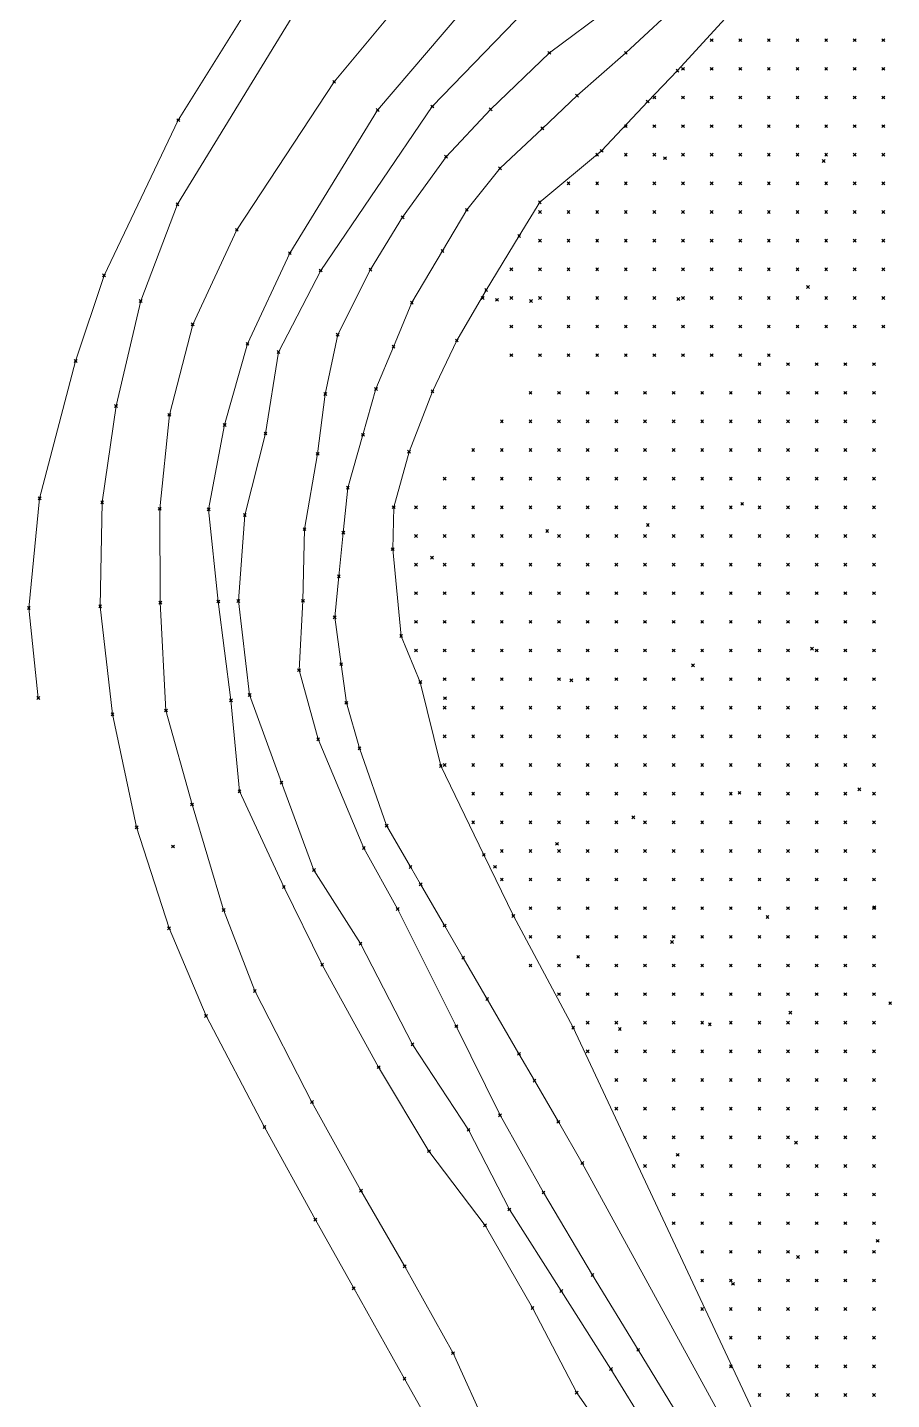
# Model space of a CAD drawing. Header units: metres. Extents: x 441556 to 446409, y 432338 to 461058.
# Drawn here: x 445820.3 to 445910.8, y 433654.9 to 433798.6 of the extents above; entities that cross this region are included whole.
import ezdxf

# ---------------------------------------------------------------- set-up
doc = ezdxf.new("R2010")
doc.units = ezdxf.units.M
doc.header["$MEASUREMENT"] = 0
doc.header["$PDMODE"] = 35
doc.header["$PDSIZE"] = 0.15
for name, color, linetype, lineweight in [('DTM-BRE-RevN_GRP_CANAL', 2, 'Continuous', 0), ('DTM-BRE-RevN_GRP_CANAL IRIGATIE JOS', 2, 'Continuous', 0), ('DTM-BRE-RevN_GRP_CANAL IRIGATIE SUS', 2, 'Continuous', 0), ('DTM-BRE-RevN_GRP_DIG', 2, 'Continuous', 0), ('DTM-BRE-RevN_GRP_DIG RAU', 2, 'Continuous', 0), ('DTM-BRE-RevN_GRP_Fund canal', 2, 'Continuous', 0), ('DTM-NOK-RevN_LIDAR_co_lidar', 91, 'Continuous', 0), ('DTM-NOK-RevN_RTK', 32, 'Continuous', 0)]:
    doc.layers.add(name, color=color, linetype=linetype, lineweight=lineweight)

msp = doc.modelspace()

# ---------------------------------------------------------------- linework, layer by layer
at = {"layer": 'DTM-BRE-RevN_GRP_CANAL'}
for p, q in [((445874.984, 433795.957, 318.146), (445881.391, 433800.707, 318.258)), ((445868.823, 433790.038, 318.133), (445874.984, 433795.957, 318.146)), ((445864.157, 433785.081, 318.201), (445868.823, 433790.038, 318.133)), ((445859.598, 433778.733, 318.297), (445864.157, 433785.081, 318.201)), ((445856.23, 433773.254, 318.498), (445859.598, 433778.733, 318.297)), ((445852.801, 433766.448, 318.584), (445856.23, 433773.254, 318.498)), ((445851.493, 433760.223, 318.2), (445852.801, 433766.448, 318.584)), ((445850.691, 433753.956, 318.015), (445851.493, 433760.223, 318.2)), ((445849.32, 433746.064, 318.457), (445850.691, 433753.956, 318.015)), ((445849.152, 433738.558, 317.859), (445849.32, 433746.064, 318.457)), ((445848.749, 433731.297, 317.785), (445849.152, 433738.558, 317.859)), ((445850.756, 433724.056, 317.804), (445848.749, 433731.297, 317.785)), ((445855.542, 433712.666, 317.464), (445850.756, 433724.056, 317.804)), ((445859.079, 433706.288, 317.431), (445855.542, 433712.666, 317.464)), ((445865.228, 433694.014, 317.548), (445859.079, 433706.288, 317.431)), ((445869.812, 433684.672, 317.683), (445865.228, 433694.014, 317.548)), ((445874.371, 433676.58, 317.646), (445869.812, 433684.672, 317.683)), ((445879.496, 433667.941, 317.593), (445874.371, 433676.58, 317.646)), ((445884.288, 433660.099, 317.588), (445879.496, 433667.941, 317.593)), ((445890.575, 433649.779, 317.527), (445884.288, 433660.099, 317.588))]:
    msp.add_line(p, q, dxfattribs=at)
at = {"layer": 'DTM-BRE-RevN_GRP_CANAL IRIGATIE JOS'}
for p, q in [((445862.715, 433790.34, 321.647), (445872.54, 433800.489, 321.537)), ((445843.255, 433800.345, 324.95), (445836.088, 433788.913, 324.568)), ((445836.088, 433788.913, 324.568), (445828.317, 433772.655, 324.283)), ((445851.018, 433773.156, 321.89), (445862.715, 433790.34, 321.647)), ((445846.587, 433764.617, 321.923), (445851.018, 433773.156, 321.89)), ((445828.317, 433772.655, 324.283), (445825.336, 433763.677, 324.157)), ((445845.228, 433756.086, 321.944), (445846.587, 433764.617, 321.923)), ((445825.336, 433763.677, 324.157), (445821.555, 433749.291, 323.227)), ((445843.06, 433747.551, 321.745), (445845.228, 433756.086, 321.944)), ((445821.555, 433749.291, 323.227), (445820.432, 433737.8, 322.802)), ((445842.393, 433738.552, 321.83), (445843.06, 433747.551, 321.745)), ((445820.432, 433737.8, 322.802), (445821.424, 433728.378, 322.758)), ((445843.566, 433728.702, 321.542), (445842.393, 433738.552, 321.83)), ((445846.906, 433719.52, 320.685), (445843.566, 433728.702, 321.542)), ((445850.305, 433710.36, 320.785), (445846.906, 433719.52, 320.685)), ((445855.189, 433702.651, 320.298), (445850.305, 433710.36, 320.785)), ((445860.633, 433692.104, 320.735), (445855.189, 433702.651, 320.298)), ((445866.504, 433683.145, 319.939), (445860.633, 433692.104, 320.735)), ((445870.787, 433674.81, 320.135), (445866.504, 433683.145, 319.939)), ((445876.229, 433666.277, 319.776), (445870.787, 433674.81, 320.135)), ((445881.439, 433658.088, 319.842), (445876.229, 433666.277, 319.776)), ((445887.03, 433649.003, 319.802), (445881.439, 433658.088, 319.842))]:
    msp.add_line(p, q, dxfattribs=at)
at = {"layer": 'DTM-BRE-RevN_GRP_CANAL IRIGATIE SUS'}
for p, q in [((445893.749, 433799.957, 321.284), (445888.407, 433794.098, 322.238)), ((445888.407, 433794.098, 322.238), (445885.291, 433790.858, 321.952)), ((445885.291, 433790.858, 321.952), (445880.456, 433785.691, 322.298)), ((445880.456, 433785.691, 322.298), (445873.978, 433780.311, 322.698)), ((445873.978, 433780.311, 322.698), (445871.812, 433776.776, 322.542)), ((445871.812, 433776.776, 322.542), (445868.353, 433771.112, 322.384)), ((445868.353, 433771.112, 322.384), (445865.276, 433765.825, 322.327)), ((445865.276, 433765.825, 322.327), (445862.732, 433760.496, 322.08)), ((445862.732, 433760.496, 322.08), (445860.277, 433754.175, 321.944)), ((445860.277, 433754.175, 321.944), (445858.67, 433748.374, 322.161)), ((445858.67, 433748.374, 322.161), (445858.561, 433743.975, 322.448)), ((445858.561, 433743.975, 322.448), (445859.444, 433734.871, 322.808)), ((445859.444, 433734.871, 322.808), (445861.458, 433730.056, 322.696)), ((445861.458, 433730.056, 322.696), (445863.611, 433721.262, 322.403)), ((445863.611, 433721.262, 322.403), (445868.115, 433711.96, 322.554)), ((445868.115, 433711.96, 322.554), (445871.209, 433705.55, 322.892)), ((445871.209, 433705.55, 322.892), (445877.479, 433693.856, 322.705)), ((445877.479, 433693.856, 322.705), (445896.564, 433653.206, 319.679))]:
    msp.add_line(p, q, dxfattribs=at)
at = {"layer": 'DTM-BRE-RevN_GRP_DIG'}
for p, q in [((445852.422, 433792.918, 326.029), (445859.082, 433800.876, 325.969)), ((445856.985, 433789.965, 322.086), (445865.594, 433800.04, 322.234)), ((445842.231, 433777.415, 325.811), (445852.422, 433792.918, 326.029)), ((445847.778, 433774.977, 322.058), (445856.985, 433789.965, 322.086)), ((445837.602, 433767.52, 325.943), (445842.231, 433777.415, 325.811)), ((445843.345, 433765.483, 322.085), (445847.778, 433774.977, 322.058)), ((445835.157, 433758.041, 325.852), (445837.602, 433767.52, 325.943)), ((445840.949, 433756.981, 322.139), (445843.345, 433765.483, 322.085)), ((445834.146, 433748.2, 325.713), (445835.157, 433758.041, 325.852)), ((445839.272, 433748.136, 322.092), (445840.949, 433756.981, 322.139)), ((445834.21, 433738.37, 325.684), (445834.146, 433748.2, 325.713)), ((445840.28, 433738.49, 321.866), (445839.272, 433748.136, 322.092)), ((445834.798, 433727.08, 326.16), (445834.21, 433738.37, 325.684)), ((445841.61, 433728.145, 321.457), (445840.28, 433738.49, 321.866)), ((445842.507, 433718.608, 321.712), (445841.61, 433728.145, 321.457)), ((445837.538, 433717.226, 325.598), (445834.798, 433727.08, 326.16)), ((445847.16, 433708.591, 321.498), (445842.507, 433718.608, 321.712)), ((445840.84, 433706.185, 325.831), (445837.538, 433717.226, 325.598)), ((445851.169, 433700.445, 321.298), (445847.16, 433708.591, 321.498)), ((445844.113, 433697.694, 326.106), (445840.84, 433706.185, 325.831)), ((445857.089, 433689.717, 321.163), (445851.169, 433700.445, 321.298)), ((445850.101, 433686.065, 325.823), (445844.113, 433697.694, 326.106)), ((445862.358, 433680.918, 321.062), (445857.089, 433689.717, 321.163)), ((445855.238, 433676.779, 325.754), (445850.101, 433686.065, 325.823)), ((445868.245, 433673.143, 320.538), (445862.358, 433680.918, 321.062)), ((445859.826, 433668.849, 325.691), (445855.238, 433676.779, 325.754)), ((445873.212, 433664.49, 320.336), (445868.245, 433673.143, 320.538)), ((445864.888, 433659.762, 325.83), (445859.826, 433668.849, 325.691)), ((445877.85, 433655.617, 320.321), (445873.212, 433664.49, 320.336)), ((445869.056, 433650.54, 325.858), (445864.888, 433659.762, 325.83)), ((445883.687, 433647.328, 320.252), (445877.85, 433655.617, 320.321))]:
    msp.add_line(p, q, dxfattribs=at)
at = {"layer": 'DTM-BRE-RevN_GRP_DIG RAU'}
for p, q in [((445836.004, 433780.094, 326.077), (445848.794, 433801.003, 326.201)), ((445832.158, 433769.973, 326.092), (445836.004, 433780.094, 326.077)), ((445829.568, 433758.978, 326.1), (445832.158, 433769.973, 326.092)), ((445828.111, 433748.887, 326.086), (445829.568, 433758.978, 326.1)), ((445827.904, 433737.978, 326.103), (445828.111, 433748.887, 326.086)), ((445829.201, 433726.676, 326.111), (445827.904, 433737.978, 326.103)), ((445831.73, 433714.842, 326.077), (445829.201, 433726.676, 326.111)), ((445835.127, 433704.256, 326.075), (445831.73, 433714.842, 326.077)), ((445839.004, 433695.077, 326.16), (445835.127, 433704.256, 326.075)), ((445845.123, 433683.446, 326.09), (445839.004, 433695.077, 326.16)), ((445850.459, 433673.736, 326.092), (445845.123, 433683.446, 326.09)), ((445854.476, 433666.548, 326.076), (445850.459, 433673.736, 326.092)), ((445859.794, 433657.082, 326.154), (445854.476, 433666.548, 326.076)), ((445864.579, 433648.652, 326.157), (445859.794, 433657.082, 326.154))]:
    msp.add_line(p, q, dxfattribs=at)
at = {"layer": 'DTM-BRE-RevN_GRP_Fund canal'}
for p, q in [((445889.85, 433802.345, 318.232), (445882.998, 433795.957, 319.065)), ((445882.998, 433795.957, 319.065), (445877.885, 433791.481, 318.725)), ((445877.885, 433791.481, 318.725), (445874.247, 433788.051, 318.332)), ((445874.247, 433788.051, 318.332), (445869.814, 433783.872, 319.001)), ((445869.814, 433783.872, 319.001), (445866.329, 433779.512, 319.117)), ((445866.329, 433779.512, 319.117), (445863.781, 433775.21, 318.384)), ((445863.781, 433775.21, 318.384), (445860.574, 433769.796, 318.542)), ((445860.574, 433769.796, 318.542), (445858.652, 433765.181, 318.681)), ((445858.652, 433765.181, 318.681), (445856.81, 433760.756, 318.093)), ((445856.81, 433760.756, 318.093), (445855.441, 433755.947, 318.251)), ((445855.441, 433755.947, 318.251), (445853.864, 433750.41, 318.287)), ((445853.864, 433750.41, 318.287), (445853.384, 433745.691, 318.207)), ((445853.384, 433745.691, 318.207), (445852.919, 433741.13, 318.67)), ((445852.919, 433741.13, 318.67), (445852.482, 433736.837, 317.845)), ((445852.482, 433736.837, 317.845), (445853.155, 433731.93, 318.052)), ((445853.155, 433731.93, 318.052), (445853.711, 433727.874, 317.569)), ((445853.711, 433727.874, 317.569), (445855.082, 433723.115, 317.905)), ((445855.082, 433723.115, 317.905), (445857.926, 433715.011, 317.581)), ((445857.926, 433715.011, 317.581), (445860.434, 433710.689, 317.668)), ((445860.434, 433710.689, 317.668), (445861.488, 433708.871, 317.741)), ((445861.488, 433708.871, 317.741), (445863.998, 433704.546, 318.209)), ((445863.998, 433704.546, 318.209), (445865.954, 433701.175, 317.783)), ((445865.954, 433701.175, 317.783), (445868.463, 433696.85, 317.741)), ((445868.463, 433696.85, 317.741), (445871.791, 433691.114, 317.868)), ((445871.791, 433691.114, 317.868), (445873.42, 433688.306, 317.783)), ((445873.42, 433688.306, 317.783), (445875.928, 433683.983, 318.129)), ((445875.928, 433683.983, 318.129), (445878.431, 433679.669, 317.546)), ((445878.431, 433679.669, 317.546), (445893.588, 433651.962, 317.531))]:
    msp.add_line(p, q, dxfattribs=at)
at = {"layer": 'DTM-NOK-RevN_LIDAR_co_lidar'}
for p in [(445891.987, 433797.285, 320.699), (445894.987, 433797.285, 323.493), (445897.986, 433797.285, 324.529), (445900.985, 433797.285, 323.16), (445903.985, 433797.285, 322.626), (445906.984, 433797.285, 322.447), (445909.984, 433797.285, 323.248), (445888.988, 433794.285, 321.13), (445891.987, 433794.285, 322.581), (445894.987, 433794.285, 323.752), (445897.986, 433794.285, 324.235), (445900.985, 433794.285, 323.686), (445903.985, 433794.285, 322.91), (445906.984, 433794.285, 323.062), (445909.984, 433794.285, 323.703), (445885.988, 433791.286, 322.039), (445888.988, 433791.286, 322.663), (445891.987, 433791.286, 323.022), (445894.987, 433791.286, 323.906), (445897.986, 433791.286, 324.076), (445900.985, 433791.286, 323.892), (445903.985, 433791.286, 323.507), (445906.984, 433791.286, 323.658), (445909.984, 433791.286, 323.524), (445882.989, 433788.286, 321.77), (445885.988, 433788.286, 322.281), (445888.988, 433788.286, 322.896), (445891.987, 433788.286, 323.073), (445894.987, 433788.286, 323.249), (445897.986, 433788.286, 323.576), (445900.985, 433788.286, 323.586), (445903.985, 433788.286, 323.598), (445906.984, 433788.286, 323.606), (445909.984, 433788.286, 323.689), (445879.99, 433785.287, 322.108), (445882.989, 433785.287, 322.721), (445885.988, 433785.287, 322.874), (445888.988, 433785.287, 323.008), (445891.987, 433785.287, 323.071), (445894.987, 433785.287, 323.259), (445897.986, 433785.287, 323.447), (445900.985, 433785.287, 323.62), (445903.985, 433785.287, 323.727), (445906.984, 433785.287, 323.758), (445909.984, 433785.287, 323.796), (445876.99, 433782.288, 321.696), (445879.99, 433782.288, 322.717), (445882.989, 433782.288, 322.823), (445885.988, 433782.288, 322.948), (445888.988, 433782.288, 323.048), (445891.987, 433782.288, 323.175), (445894.987, 433782.288, 323.336), (445897.986, 433782.288, 323.45), (445900.985, 433782.288, 323.566), (445903.985, 433782.288, 323.646), (445906.984, 433782.288, 323.682), (445909.984, 433782.288, 323.693), (445873.991, 433779.288, 322.372), (445876.99, 433779.288, 322.714), (445879.99, 433779.288, 322.767), (445882.989, 433779.288, 322.914), (445885.988, 433779.288, 323.021), (445888.988, 433779.288, 323.061), (445891.987, 433779.288, 323.105), (445894.987, 433779.288, 323.239), (445897.986, 433779.288, 323.389), (445900.985, 433779.288, 323.49), (445903.985, 433779.288, 323.546), (445906.984, 433779.288, 323.582), (445909.984, 433779.288, 323.623), (445873.991, 433776.289, 322.758), (445876.99, 433776.289, 322.702), (445879.99, 433776.289, 322.761), (445882.989, 433776.289, 322.828), (445885.988, 433776.289, 322.961), (445888.988, 433776.289, 323.086), (445891.987, 433776.289, 323.175), (445894.987, 433776.289, 323.319), (445897.986, 433776.289, 323.435), (445900.985, 433776.289, 323.531), (445903.985, 433776.289, 323.605), (445906.984, 433776.289, 323.606), (445909.984, 433776.289, 323.623), (445870.992, 433773.29, 322.404), (445873.991, 433773.29, 322.593), (445876.99, 433773.29, 322.705), (445879.99, 433773.29, 322.8), (445882.989, 433773.29, 322.895), (445885.988, 433773.29, 323.06), (445888.988, 433773.29, 323.179), (445891.987, 433773.29, 323.302), (445894.987, 433773.29, 323.39), (445897.986, 433773.29, 323.463), (445900.985, 433773.29, 323.543), (445903.985, 433773.29, 323.559), (445906.984, 433773.29, 323.55), (445909.984, 433773.29, 323.554), (445867.992, 433770.29, 321.747), (445870.992, 433770.29, 322.474), (445873.991, 433770.29, 322.667), (445876.99, 433770.29, 322.777), (445879.99, 433770.29, 322.886), (445882.989, 433770.29, 322.993), (445885.988, 433770.29, 323.124), (445888.988, 433770.29, 323.226), (445891.987, 433770.29, 323.342), (445894.987, 433770.29, 323.504), (445897.986, 433770.29, 323.568), (445900.985, 433770.29, 323.674), (445903.985, 433770.29, 323.685), (445906.984, 433770.29, 323.62), (445909.984, 433770.29, 323.637), (445870.992, 433767.291, 322.649), (445873.991, 433767.291, 322.867), (445876.99, 433767.291, 322.991), (445879.99, 433767.291, 323.155), (445882.989, 433767.291, 323.335), (445885.988, 433767.291, 323.547), (445888.988, 433767.291, 323.441), (445891.987, 433767.291, 323.562), (445894.987, 433767.291, 323.774), (445897.986, 433767.291, 323.735), (445900.985, 433767.291, 323.922), (445903.985, 433767.291, 323.756), (445906.984, 433767.291, 323.588), (445909.984, 433767.291, 323.578), (445870.992, 433764.291, 322.855), (445873.991, 433764.291, 323.25), (445876.99, 433764.291, 323.403), (445879.99, 433764.291, 323.512), (445882.989, 433764.291, 323.561), (445885.988, 433764.291, 323.603), (445888.988, 433764.291, 323.428), (445891.987, 433764.291, 323.533), (445894.987, 433764.291, 323.733), (445896.996, 433763.353, 323.71), (445897.986, 433764.291, 323.831), (445899.995, 433763.353, 323.677), (445902.994, 433763.353, 323.506), (445905.994, 433763.353, 323.402), (445908.993, 433763.353, 323.43), (445873, 433760.353, 323.169), (445876, 433760.353, 323.332), (445878.999, 433760.353, 323.453), (445881.999, 433760.353, 323.49), (445884.998, 433760.353, 323.455), (445887.997, 433760.353, 323.394), (445890.997, 433760.353, 323.37), (445893.996, 433760.353, 323.392), (445896.996, 433760.353, 323.391), (445899.995, 433760.353, 323.32), (445902.994, 433760.353, 323.263), (445905.994, 433760.353, 323.287), (445908.993, 433760.353, 323.369), (445870.001, 433757.354, 323.001), (445873, 433757.354, 323.229), (445876, 433757.354, 323.315), (445878.999, 433757.354, 323.392), (445881.999, 433757.354, 323.413), (445884.998, 433757.354, 323.338), (445887.997, 433757.354, 323.303), (445890.997, 433757.354, 323.288), (445893.996, 433757.354, 323.284), (445896.996, 433757.354, 323.256), (445899.995, 433757.354, 323.188), (445902.994, 433757.354, 323.207), (445905.994, 433757.354, 323.292), (445908.993, 433757.354, 323.392), (445867.002, 433754.355, 322.931), (445870.001, 433754.355, 323.063), (445873, 433754.355, 323.203), (445876, 433754.355, 323.267), (445878.999, 433754.355, 323.324), (445881.999, 433754.355, 323.323), (445884.998, 433754.355, 323.299), (445887.997, 433754.355, 323.252), (445890.997, 433754.355, 323.195), (445893.996, 433754.355, 323.252), (445896.996, 433754.355, 323.258), (445899.995, 433754.355, 323.209), (445902.994, 433754.355, 323.27), (445905.994, 433754.355, 323.321), (445908.993, 433754.355, 323.365), (445864.002, 433751.355, 322.861), (445867.002, 433751.355, 322.916), (445870.001, 433751.355, 322.991), (445873, 433751.355, 323.101), (445876, 433751.355, 323.151), (445878.999, 433751.355, 323.186), (445881.999, 433751.355, 323.189), (445884.998, 433751.355, 323.196), (445887.997, 433751.355, 323.219), (445890.997, 433751.355, 323.213), (445893.996, 433751.355, 323.225), (445896.996, 433751.355, 323.219), (445899.995, 433751.355, 323.23), (445902.994, 433751.355, 323.287), (445905.994, 433751.355, 323.292), (445908.993, 433751.355, 323.347), (445861.003, 433748.356, 322.532), (445864.002, 433748.356, 322.863), (445867.002, 433748.356, 322.889), (445870.001, 433748.356, 322.947), (445873, 433748.356, 323.046), (445876, 433748.356, 323.084), (445878.999, 433748.356, 323.105), (445881.999, 433748.356, 323.129), (445884.998, 433748.356, 323.144), (445887.997, 433748.356, 323.211), (445890.997, 433748.356, 323.249), (445893.996, 433748.356, 323.26), (445896.996, 433748.356, 323.258), (445899.995, 433748.356, 323.299), (445902.994, 433748.356, 323.349), (445905.994, 433748.356, 323.371), (445908.993, 433748.356, 323.448), (445861.003, 433745.357, 322.646), (445864.002, 433745.357, 322.884), (445867.002, 433745.357, 322.94), (445870.001, 433745.357, 323.014), (445873, 433745.357, 323.068), (445876, 433745.357, 323.091), (445878.999, 433745.357, 323.157), (445881.999, 433745.357, 323.241), (445884.998, 433745.357, 323.295), (445887.997, 433745.357, 323.343), (445890.997, 433745.357, 323.381), (445893.996, 433745.357, 323.42), (445896.996, 433745.357, 323.43), (445899.995, 433745.357, 323.472), (445902.994, 433745.357, 323.513), (445905.994, 433745.357, 323.513), (445908.993, 433745.357, 323.567), (445861.003, 433742.357, 322.661), (445864.002, 433742.357, 322.98), (445867.002, 433742.357, 323.03), (445870.001, 433742.357, 323.104), (445873, 433742.357, 323.163), (445876, 433742.357, 323.212), (445878.999, 433742.357, 323.287), (445881.999, 433742.357, 323.39), (445884.998, 433742.357, 323.474), (445887.997, 433742.357, 323.554), (445890.997, 433742.357, 323.603), (445893.996, 433742.357, 323.615), (445896.996, 433742.357, 323.621), (445899.995, 433742.357, 323.643), (445902.994, 433742.357, 323.644), (445905.994, 433742.357, 323.624), (445908.993, 433742.357, 323.676), (445861.003, 433739.358, 322.789), (445864.002, 433739.358, 323.079), (445867.002, 433739.358, 323.177), (445870.001, 433739.358, 323.266), (445873, 433739.358, 323.318), (445876, 433739.358, 323.378), (445878.999, 433739.358, 323.422), (445881.999, 433739.358, 323.495), (445884.998, 433739.358, 323.569), (445887.997, 433739.358, 323.658), (445890.997, 433739.358, 323.702), (445893.996, 433739.358, 323.716), (445896.996, 433739.358, 323.715), (445899.995, 433739.358, 323.696), (445902.994, 433739.358, 323.676), (445905.994, 433739.358, 323.67), (445908.993, 433739.358, 323.723), (445861.003, 433736.358, 322.807), (445864.002, 433736.358, 323.079), (445867.002, 433736.358, 323.194), (445870.001, 433736.358, 323.303), (445873, 433736.358, 323.368), (445876, 433736.358, 323.416), (445878.999, 433736.358, 323.461), (445881.999, 433736.358, 323.518), (445884.998, 433736.358, 323.565), (445887.997, 433736.358, 323.639), (445890.997, 433736.358, 323.681), (445893.996, 433736.358, 323.699), (445896.996, 433736.358, 323.687), (445899.995, 433736.358, 323.667), (445902.994, 433736.358, 323.638), (445905.994, 433736.358, 323.615), (445908.993, 433736.358, 323.653), (445861.003, 433733.359, 322.601), (445864.002, 433733.359, 322.993), (445867.002, 433733.359, 323.094), (445870.001, 433733.359, 323.166), (445873, 433733.359, 323.288), (445876, 433733.359, 323.329), (445878.999, 433733.359, 323.356), (445881.999, 433733.359, 323.407), (445884.998, 433733.359, 323.498), (445887.997, 433733.359, 323.582), (445890.997, 433733.359, 323.622), (445893.996, 433733.359, 323.69), (445896.996, 433733.359, 323.725), (445899.995, 433733.359, 323.719), (445902.994, 433733.359, 323.632), (445905.994, 433733.359, 323.556), (445908.993, 433733.359, 323.581), (445864.002, 433730.36, 322.75), (445867.002, 433730.36, 322.96), (445870.001, 433730.36, 323.029), (445873, 433730.36, 323.113), (445876, 433730.36, 323.161), (445878.999, 433730.36, 323.211), (445881.999, 433730.36, 323.272), (445884.998, 433730.36, 323.403), (445887.997, 433730.36, 323.532), (445890.997, 433730.36, 323.618), (445893.996, 433730.36, 323.735), (445896.996, 433730.36, 323.833), (445899.995, 433730.36, 323.827), (445902.994, 433730.36, 323.712), (445905.994, 433730.36, 323.634), (445908.993, 433730.36, 323.634), (445864.002, 433727.36, 322.492), (445867.002, 433727.36, 322.797), (445870.001, 433727.36, 322.87), (445873, 433727.36, 322.921), (445876, 433727.36, 323.023), (445878.999, 433727.36, 323.168), (445881.999, 433727.36, 323.29), (445884.998, 433727.36, 323.426), (445887.997, 433727.36, 323.567), (445890.997, 433727.36, 323.698), (445893.996, 433727.36, 323.805), (445896.996, 433727.36, 323.889), (445899.995, 433727.36, 323.9), (445902.994, 433727.36, 323.831), (445905.994, 433727.36, 323.788), (445908.993, 433727.36, 323.749), (445864.002, 433724.361, 322.287), (445867.002, 433724.361, 322.692), (445870.001, 433724.361, 322.772), (445873, 433724.361, 322.851), (445876, 433724.361, 323.006), (445878.999, 433724.361, 323.189), (445881.999, 433724.361, 323.366), (445884.998, 433724.361, 323.519), (445887.997, 433724.361, 323.642), (445890.997, 433724.361, 323.773), (445893.996, 433724.361, 323.89), (445896.996, 433724.361, 323.972), (445899.995, 433724.361, 324.008), (445902.994, 433724.361, 323.963), (445905.994, 433724.361, 323.913), (445908.993, 433724.361, 323.86), (445864.002, 433721.361, 321.879), (445867.002, 433721.361, 322.562), (445870.001, 433721.361, 322.771), (445873, 433721.361, 322.874), (445876, 433721.361, 323.045), (445878.999, 433721.361, 323.219), (445881.999, 433721.361, 323.416), (445884.998, 433721.361, 323.57), (445887.997, 433721.361, 323.691), (445890.997, 433721.361, 323.82), (445893.996, 433721.361, 323.961), (445896.996, 433721.361, 324.068), (445899.995, 433721.361, 324.13), (445902.994, 433721.361, 324.092), (445905.994, 433721.361, 324.016), (445908.993, 433721.361, 323.949), (445867.002, 433718.362, 322.428), (445870.001, 433718.362, 322.77), (445873, 433718.362, 322.927), (445876, 433718.362, 323.09), (445878.999, 433718.362, 323.266), (445881.999, 433718.362, 323.492), (445884.998, 433718.362, 323.657), (445887.997, 433718.362, 323.772), (445890.997, 433718.362, 323.885), (445893.996, 433718.362, 324.017), (445896.996, 433718.362, 324.106), (445899.995, 433718.362, 324.142), (445902.994, 433718.362, 324.111), (445905.994, 433718.362, 324.016), (445908.993, 433718.362, 323.927), (445867.002, 433715.363, 322.151), (445870.001, 433715.363, 322.736), (445873, 433715.363, 322.963), (445876, 433715.363, 323.133), (445878.999, 433715.363, 323.286), (445881.999, 433715.363, 323.514), (445884.998, 433715.363, 323.709), (445887.997, 433715.363, 323.799), (445890.997, 433715.363, 323.873), (445893.996, 433715.363, 323.954), (445896.996, 433715.363, 324.006), (445899.995, 433715.363, 324.021), (445902.994, 433715.363, 323.99), (445905.994, 433715.363, 323.906), (445908.993, 433715.363, 323.843), (445870.001, 433712.363, 322.715), (445873, 433712.363, 322.95), (445876, 433712.363, 323.094), (445878.999, 433712.363, 323.244), (445881.999, 433712.363, 323.456), (445884.998, 433712.363, 323.641), (445887.997, 433712.363, 323.736), (445890.997, 433712.363, 323.801), (445893.996, 433712.363, 323.827), (445896.996, 433712.363, 323.851), (445899.995, 433712.363, 323.868), (445902.994, 433712.363, 323.841), (445905.994, 433712.363, 323.798), (445908.993, 433712.363, 323.79), (445870.001, 433709.364, 322.414), (445873, 433709.364, 322.828), (445876, 433709.364, 322.96), (445878.999, 433709.364, 323.131), (445881.999, 433709.364, 323.399), (445884.998, 433709.364, 323.589), (445887.997, 433709.364, 323.703), (445890.997, 433709.364, 323.757), (445893.996, 433709.364, 323.737), (445896.996, 433709.364, 323.724), (445899.995, 433709.364, 323.738), (445902.994, 433709.364, 323.733), (445905.994, 433709.364, 323.74), (445908.993, 433709.364, 323.754), (445873, 433706.365, 322.625), (445876, 433706.365, 322.91), (445878.999, 433706.365, 322.928), (445881.999, 433706.365, 323.197), (445884.998, 433706.365, 323.53), (445887.997, 433706.365, 323.725), (445890.997, 433706.365, 323.732), (445893.996, 433706.365, 323.655), (445896.996, 433706.365, 323.618), (445899.995, 433706.365, 323.636), (445902.994, 433706.365, 323.664), (445905.994, 433706.365, 323.702), (445908.993, 433706.365, 323.742), (445873, 433703.365, 322.168), (445876, 433703.365, 322.775), (445878.999, 433703.365, 322.854), (445881.999, 433703.365, 322.981), (445884.998, 433703.365, 323.365), (445887.997, 433703.365, 323.66), (445890.997, 433703.365, 323.674), (445893.996, 433703.365, 323.57), (445896.996, 433703.365, 323.513), (445899.995, 433703.365, 323.547), (445902.994, 433703.365, 323.597), (445905.994, 433703.365, 323.635), (445908.993, 433703.365, 323.695), (445873, 433700.366, 321.268), (445876, 433700.366, 322.482), (445878.999, 433700.366, 323.04), (445881.999, 433700.366, 322.926), (445884.998, 433700.366, 323.15), (445887.997, 433700.366, 323.456), (445890.997, 433700.366, 323.542), (445893.996, 433700.366, 323.473), (445896.996, 433700.366, 323.409), (445899.995, 433700.366, 323.435), (445902.994, 433700.366, 323.482), (445905.994, 433700.366, 323.541), (445908.993, 433700.366, 323.629), (445876, 433697.366, 321.836), (445878.999, 433697.366, 322.829), (445881.999, 433697.366, 322.918), (445884.998, 433697.366, 322.987), (445887.997, 433697.366, 323.227), (445890.997, 433697.366, 323.337), (445893.996, 433697.366, 323.311), (445896.996, 433697.366, 323.27), (445899.995, 433697.366, 323.253), (445902.994, 433697.366, 323.292), (445905.994, 433697.366, 323.389), (445908.993, 433697.366, 323.517), (445878.999, 433694.367, 322.121), (445881.999, 433694.367, 322.766), (445884.998, 433694.367, 322.865), (445887.997, 433694.367, 322.99), (445890.997, 433694.367, 323.1), (445893.996, 433694.367, 323.099), (445896.996, 433694.367, 323.065), (445899.995, 433694.367, 323.027), (445902.994, 433694.367, 323.022), (445905.994, 433694.367, 323.106), (445908.993, 433694.367, 323.271), (445878.999, 433691.368, 321.513), (445881.999, 433691.368, 322.534), (445884.998, 433691.368, 322.8), (445887.997, 433691.368, 322.818), (445890.997, 433691.368, 322.976), (445893.996, 433691.368, 322.949), (445896.996, 433691.368, 322.833), (445899.995, 433691.368, 322.771), (445902.994, 433691.368, 322.736), (445905.994, 433691.368, 322.801), (445908.993, 433691.368, 322.92), (445881.999, 433688.368, 322.044), (445884.998, 433688.368, 322.506), (445887.997, 433688.368, 322.622), (445890.997, 433688.368, 322.813), (445893.996, 433688.368, 322.771), (445896.996, 433688.368, 322.557), (445899.995, 433688.368, 322.428), (445902.994, 433688.368, 322.393), (445905.994, 433688.368, 322.488), (445908.993, 433688.368, 322.61), (445881.999, 433685.369, 321.642), (445884.998, 433685.369, 322), (445887.997, 433685.369, 322.323), (445890.997, 433685.369, 322.569), (445893.996, 433685.369, 322.578), (445896.996, 433685.369, 322.386), (445899.995, 433685.369, 322.193), (445902.994, 433685.369, 322.127), (445905.994, 433685.369, 322.186), (445908.993, 433685.369, 322.319), (445884.998, 433682.369, 321.616), (445887.997, 433682.369, 322.061), (445890.997, 433682.369, 322.382), (445893.996, 433682.369, 322.387), (445896.996, 433682.369, 322.246), (445899.995, 433682.369, 322.036), (445902.994, 433682.369, 321.901), (445905.994, 433682.369, 321.895), (445908.993, 433682.369, 321.983), (445884.998, 433679.37, 321.085), (445887.997, 433679.37, 321.861), (445890.997, 433679.37, 322.208), (445893.996, 433679.37, 322.149), (445896.996, 433679.37, 322.002), (445899.995, 433679.37, 321.787), (445902.994, 433679.37, 321.638), (445905.994, 433679.37, 321.611), (445908.993, 433679.37, 321.656), (445887.997, 433676.371, 321.599), (445890.997, 433676.371, 321.973), (445893.996, 433676.371, 321.911), (445896.996, 433676.371, 321.763), (445899.995, 433676.371, 321.587), (445902.994, 433676.371, 321.442), (445905.994, 433676.371, 321.361), (445908.993, 433676.371, 321.344), (445887.997, 433673.371, 321.183), (445890.997, 433673.371, 321.675), (445893.996, 433673.371, 321.675), (445896.996, 433673.371, 321.488), (445899.995, 433673.371, 321.384), (445902.994, 433673.371, 321.278), (445905.994, 433673.371, 321.197), (445908.993, 433673.371, 321.191), (445890.997, 433670.372, 321.099), (445893.996, 433670.372, 321.411), (445896.996, 433670.372, 321.23), (445899.995, 433670.372, 321.155), (445902.994, 433670.372, 321.154), (445905.994, 433670.372, 321.163), (445908.993, 433670.372, 321.198), (445890.997, 433667.373, 319.911), (445893.996, 433667.373, 320.931), (445896.996, 433667.373, 321.072), (445899.995, 433667.373, 320.981), (445902.994, 433667.373, 320.987), (445905.994, 433667.373, 321.026), (445908.993, 433667.373, 321.109), (445890.997, 433664.373, 318.75), (445893.996, 433664.373, 320.39), (445896.996, 433664.373, 320.999), (445899.995, 433664.373, 320.851), (445902.994, 433664.373, 320.749), (445905.994, 433664.373, 320.751), (445908.993, 433664.373, 320.869), (445893.996, 433661.374, 320.011), (445896.996, 433661.374, 321.024), (445899.995, 433661.374, 320.811), (445902.994, 433661.374, 320.591), (445905.994, 433661.374, 320.585), (445908.993, 433661.374, 320.679), (445893.996, 433658.374, 319.456), (445896.996, 433658.374, 320.723), (445899.995, 433658.374, 320.716), (445902.994, 433658.374, 320.512), (445905.994, 433658.374, 320.542), (445908.993, 433658.374, 320.589), (445896.996, 433655.375, 320.147), (445899.995, 433655.375, 320.526), (445902.994, 433655.375, 320.394), (445905.994, 433655.375, 320.409), (445908.993, 433655.375, 320.411)]:
    msp.add_point(p, dxfattribs=at)
at = {"layer": 'DTM-NOK-RevN_RTK'}
for p in [(445874.984, 433795.957, 318.146), (445882.998, 433795.957, 319.065), (445888.407, 433794.098, 322.238), (445852.422, 433792.918, 326.029), (445862.715, 433790.34, 321.647), (445877.885, 433791.481, 318.725), (445885.291, 433790.858, 321.952), (445836.088, 433788.913, 324.568), (445856.985, 433789.965, 322.086), (445868.823, 433790.038, 318.133), (445874.247, 433788.051, 318.332), (445864.157, 433785.081, 318.201), (445880.456, 433785.691, 322.298), (445887.103, 433784.921, 322.873), (445903.724, 433784.631, 323.795), (445869.814, 433783.872, 319.001), (445873.978, 433780.311, 322.698), (445836.004, 433780.094, 326.077), (445859.598, 433778.733, 318.297), (445866.329, 433779.512, 319.117), (445842.231, 433777.415, 325.811), (445871.812, 433776.776, 322.542), (445847.778, 433774.977, 322.058), (445863.781, 433775.21, 318.384), (445851.018, 433773.156, 321.89), (445856.23, 433773.254, 318.498), (445828.317, 433772.655, 324.283), (445868.353, 433771.112, 322.384), (445869.484, 433770.09, 322.501), (445888.498, 433770.169, 323.115), (445902.075, 433771.443, 323.657), (445832.158, 433769.973, 326.092), (445860.574, 433769.796, 318.542), (445873.052, 433769.967, 322.617), (445837.602, 433767.52, 325.943), (445852.801, 433766.448, 318.584), (445865.276, 433765.825, 322.327), (445843.345, 433765.483, 322.085), (445846.587, 433764.617, 321.923), (445858.652, 433765.181, 318.681), (445825.336, 433763.677, 324.157), (445851.493, 433760.223, 318.2), (445856.81, 433760.756, 318.093), (445862.732, 433760.496, 322.08), (445829.568, 433758.978, 326.1), (445835.157, 433758.041, 325.852), (445840.949, 433756.981, 322.139), (445845.228, 433756.086, 321.944), (445855.441, 433755.947, 318.251), (445850.691, 433753.956, 318.015), (445860.277, 433754.175, 321.944), (445853.864, 433750.41, 318.287), (445821.555, 433749.291, 323.227), (445828.111, 433748.887, 326.086), (445895.187, 433748.719, 323.297), (445834.146, 433748.2, 325.713), (445839.272, 433748.136, 322.092), (445843.06, 433747.551, 321.745), (445858.67, 433748.374, 322.161), (445849.32, 433746.064, 318.457), (445853.384, 433745.691, 318.207), (445874.753, 433745.872, 323.057), (445885.303, 433746.503, 323.142), (445858.561, 433743.975, 322.448), (445862.683, 433743.089, 323.113), (445852.919, 433741.13, 318.67), (445840.28, 433738.49, 321.866), (445842.393, 433738.552, 321.83), (445849.152, 433738.558, 317.859), (445820.432, 433737.8, 322.802), (445827.904, 433737.978, 326.103), (445834.21, 433738.37, 325.684), (445852.482, 433736.837, 317.845), (445859.444, 433734.871, 322.808), (445902.495, 433733.559, 323.589), (445848.749, 433731.297, 317.785), (445853.155, 433731.93, 318.052), (445890.025, 433731.801, 323.553), (445861.458, 433730.056, 322.696), (445877.281, 433730.239, 323.174), (445843.566, 433728.702, 321.542), (445821.424, 433728.378, 322.758), (445834.798, 433727.08, 326.16), (445841.61, 433728.145, 321.457), (445853.711, 433727.874, 317.569), (445864.044, 433728.361, 322.877), (445829.201, 433726.676, 326.111), (445850.756, 433724.056, 317.804), (445855.082, 433723.115, 317.905), (445863.611, 433721.262, 322.403), (445842.507, 433718.608, 321.712), (445846.906, 433719.52, 320.685), (445894.899, 433718.445, 324.097), (445907.464, 433718.807, 324.051), (445837.538, 433717.226, 325.598), (445883.782, 433715.893, 323.686), (445831.73, 433714.842, 326.077), (445857.926, 433715.011, 317.581), (445835.542, 433712.834, 326.079), (445855.542, 433712.666, 317.464), (445875.79, 433713.104, 323.187), (445868.115, 433711.96, 322.554), (445850.305, 433710.36, 320.785), (445860.434, 433710.689, 317.668), (445869.293, 433710.703, 322.722), (445847.16, 433708.591, 321.498), (445861.488, 433708.871, 317.741), (445840.84, 433706.185, 325.831), (445859.079, 433706.288, 317.431), (445871.209, 433705.55, 322.892), (445897.835, 433705.438, 323.601), (445909.031, 433706.48, 323.81), (445835.127, 433704.256, 326.075), (445863.998, 433704.546, 318.209), (445855.189, 433702.651, 320.298), (445887.828, 433702.82, 323.667), (445865.954, 433701.175, 317.783), (445878.005, 433701.268, 323.353), (445851.169, 433700.445, 321.298), (445844.113, 433697.694, 326.106), (445868.463, 433696.85, 317.741), (445900.239, 433695.43, 323.123), (445910.693, 433696.419, 323.593), (445839.004, 433695.077, 326.16), (445865.228, 433694.014, 317.548), (445891.79, 433694.205, 323.018), (445877.479, 433693.856, 322.705), (445882.369, 433693.706, 322.98), (445860.633, 433692.104, 320.735), (445871.791, 433691.114, 317.868), (445857.089, 433689.717, 321.163), (445873.42, 433688.306, 317.783), (445850.101, 433686.065, 325.823), (445869.812, 433684.672, 317.683), (445875.928, 433683.983, 318.129), (445845.123, 433683.446, 326.09), (445866.504, 433683.145, 319.939), (445900.83, 433681.815, 321.871), (445862.358, 433680.918, 321.062), (445878.431, 433679.669, 317.546), (445888.436, 433680.53, 321.914), (445855.238, 433676.779, 325.754), (445874.371, 433676.58, 317.646), (445870.787, 433674.81, 320.135), (445850.459, 433673.736, 326.092), (445868.245, 433673.143, 320.538), (445909.378, 433671.52, 321.219), (445901.045, 433669.827, 321.207), (445859.826, 433668.849, 325.691), (445879.496, 433667.941, 317.593), (445894.228, 433667.013, 321.042), (445854.476, 433666.548, 326.076), (445876.229, 433666.277, 319.776), (445873.212, 433664.49, 320.336), (445864.888, 433659.762, 325.83), (445884.288, 433660.099, 317.588), (445881.439, 433658.088, 319.842), (445859.794, 433657.082, 326.154), (445877.85, 433655.617, 320.321)]:
    msp.add_point(p, dxfattribs=at)

doc.saveas('drawing.dxf')
